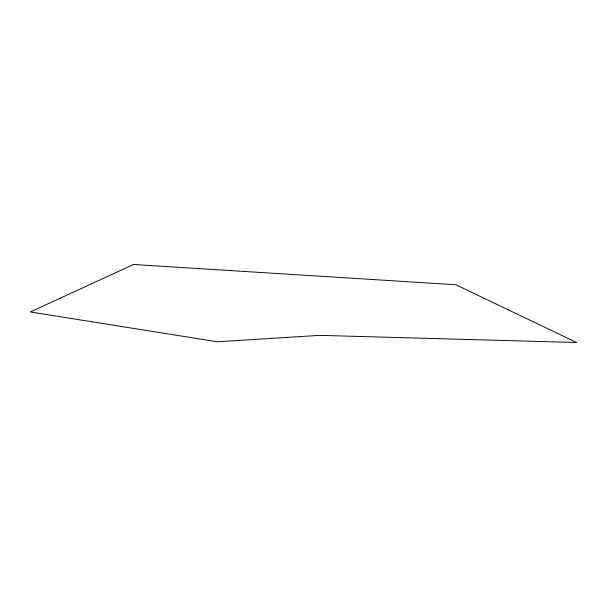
<?xml version="1.0" encoding="UTF-8"?>
<svg xmlns="http://www.w3.org/2000/svg" width="607" height="607" viewBox="0 0 607 607"><rect width="100%" height="100%" fill="white"/><g stroke="black" fill="none" stroke-linecap="round" stroke-linejoin="round"><path stroke-width="0.91" d="M133.555 264.477L30.35 311.952L217.42 341.779L319.752 335.36L576.65 342.523L455.827 284.759L133.555 264.477"/></g></svg>
